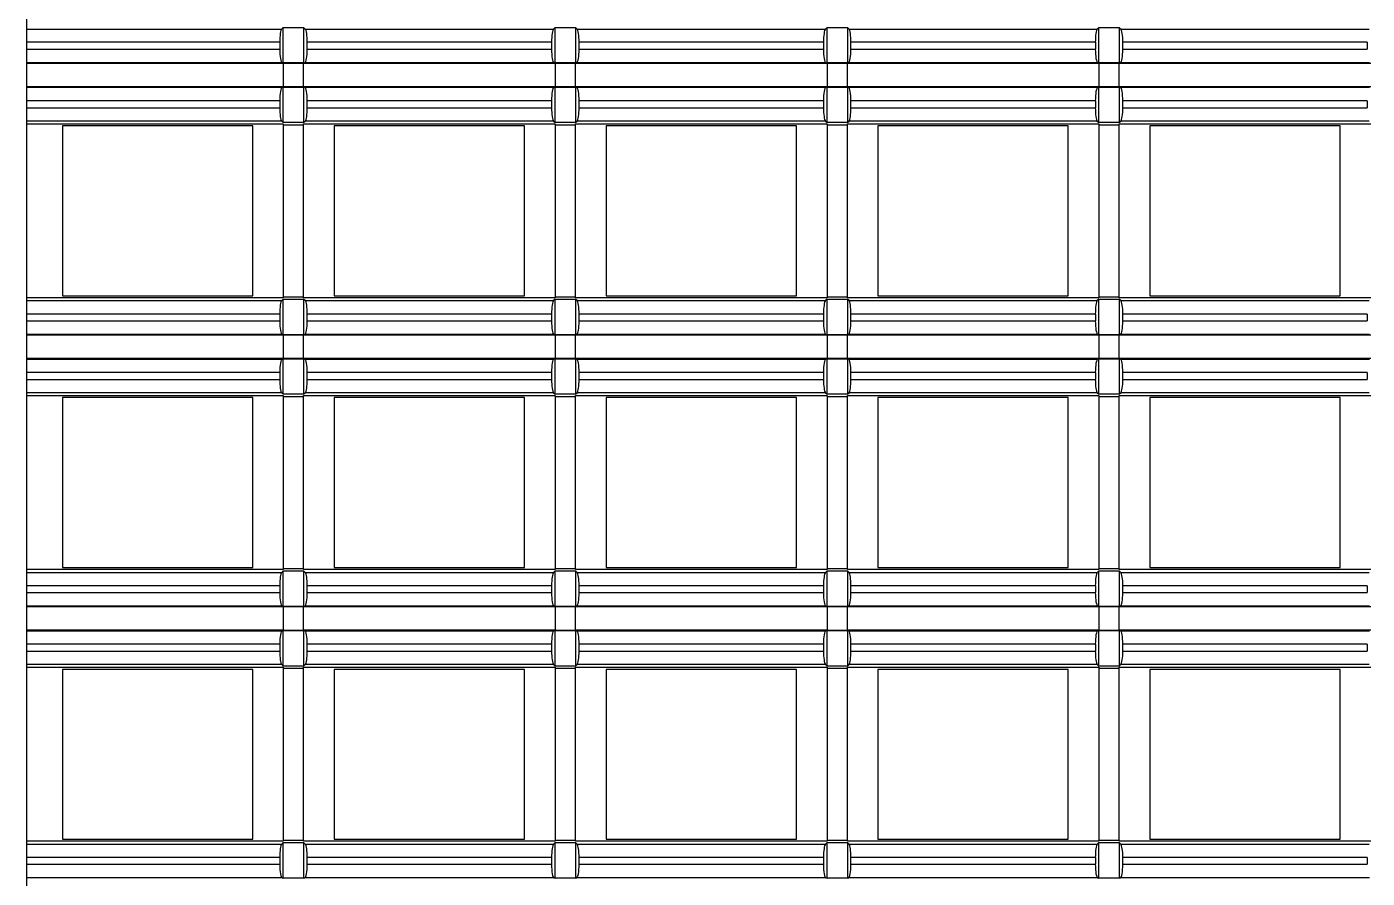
# Model space of a CAD drawing. Header units: inches. Extents: x 0 to 653, y 0 to 346.
# Drawn here: x 0 to 19.72, y 203.56 to 216.09 of the extents above; entities that cross this region are included whole.
import ezdxf

# ---------------------------------------------------------------- set-up
doc = ezdxf.new("R2010")
doc.units = ezdxf.units.IN
doc.header["$LTSCALE"] = 35.925693
doc.header["$MEASUREMENT"] = 0
doc.layers.get('0').update_dxf_attribs({"linetype": 'CONTINUOUS'})
doc.layers.add('2', color=7, linetype='CONTINUOUS')

msp = doc.modelspace()

# ---------------------------------------------------------------- linework, layer by layer
at = {"color": 7, "linetype": 'Continuous'}
msp.add_line((0, 0), (0, 346.127), dxfattribs=at)
at = {"layer": '2', "color": 132, "linetype": 'Continuous', "true_color": 0x00cccc}
for p, q in [((0, 191.471), (0, 319.291)), ((0, 216.059), (3.75, 216.059)), ((3.773, 216.083), (3.75, 216.059)), ((3.773, 215.559), (3.773, 216.083)), ((3.773, 216.083), (4.073, 216.083)), ((4.073, 216.083), (4.073, 215.559)), ((4.097, 216.059), (4.073, 216.083)), ((4.097, 216.059), (7.75, 216.059)), ((7.773, 216.083), (7.75, 216.059)), ((7.773, 215.559), (7.773, 216.083)), ((7.773, 216.083), (8.073, 216.083)), ((8.073, 216.083), (8.073, 215.559)), ((8.097, 216.059), (8.073, 216.083)), ((8.097, 216.059), (11.75, 216.059)), ((11.773, 216.083), (11.75, 216.059)), ((11.773, 215.559), (11.773, 216.083)), ((11.773, 216.083), (12.073, 216.083)), ((12.073, 216.083), (12.073, 215.559)), ((12.097, 216.059), (12.073, 216.083)), ((12.097, 216.059), (15.75, 216.059)), ((15.773, 216.083), (15.75, 216.059)), ((15.773, 215.559), (15.773, 216.083)), ((15.773, 216.083), (16.073, 216.083)), ((16.073, 216.083), (16.073, 215.559)), ((16.096, 216.059), (16.073, 216.083)), ((16.096, 216.059), (19.75, 216.059)), ((3.721, 215.863), (0, 215.863)), ((0, 215.763), (3.721, 215.763)), ((3.721, 215.863), (3.721, 215.763)), ((4.126, 215.763), (4.126, 215.863)), ((7.721, 215.863), (4.126, 215.863)), ((4.126, 215.763), (7.721, 215.763)), ((7.721, 215.863), (7.721, 215.763)), ((8.126, 215.763), (8.126, 215.863)), ((11.721, 215.863), (8.126, 215.863)), ((8.126, 215.763), (11.721, 215.763)), ((11.721, 215.863), (11.721, 215.763)), ((12.126, 215.763), (12.126, 215.863)), ((15.721, 215.863), (12.126, 215.863)), ((12.126, 215.763), (15.721, 215.763)), ((15.721, 215.863), (15.721, 215.763)), ((16.126, 215.763), (16.126, 215.863)), ((19.721, 215.863), (16.126, 215.863)), ((16.126, 215.763), (19.721, 215.763)), ((19.721, 215.863), (19.721, 215.763)), ((3.755, 215.563), (0, 215.563)), ((0, 215.556), (3.773, 215.556)), ((3.755, 215.563), (3.773, 215.559)), ((4.073, 215.559), (3.773, 215.559)), ((3.773, 215.556), (3.773, 215.208)), ((4.073, 215.552), (3.773, 215.552)), ((4.073, 215.559), (4.092, 215.563)), ((4.073, 215.208), (4.073, 215.556)), ((4.073, 215.556), (7.773, 215.556)), ((7.755, 215.563), (4.092, 215.563)), ((7.755, 215.563), (7.773, 215.559)), ((8.073, 215.559), (7.773, 215.559)), ((7.773, 215.556), (7.773, 215.208)), ((8.073, 215.552), (7.773, 215.552)), ((8.073, 215.559), (8.092, 215.563)), ((8.073, 215.208), (8.073, 215.556)), ((8.073, 215.556), (11.773, 215.556)), ((11.755, 215.563), (8.092, 215.563)), ((11.755, 215.563), (11.773, 215.559)), ((12.073, 215.559), (11.773, 215.559)), ((11.773, 215.556), (11.773, 215.208)), ((12.073, 215.552), (11.773, 215.552)), ((12.073, 215.559), (12.092, 215.563)), ((12.073, 215.208), (12.073, 215.556)), ((12.073, 215.556), (15.773, 215.556)), ((15.755, 215.563), (12.092, 215.563)), ((15.755, 215.563), (15.773, 215.559)), ((16.073, 215.559), (15.773, 215.559)), ((15.773, 215.556), (15.773, 215.208)), ((16.073, 215.552), (15.773, 215.552)), ((16.073, 215.559), (16.092, 215.563)), ((16.073, 215.208), (16.073, 215.556)), ((16.073, 215.556), (19.773, 215.556)), ((19.755, 215.563), (16.092, 215.563)), ((3.773, 215.208), (0, 215.208)), ((0, 215.201), (3.755, 215.201)), ((3.773, 215.204), (3.755, 215.201)), ((3.773, 215.211), (4.073, 215.211)), ((3.773, 214.681), (3.773, 215.204)), ((3.773, 215.204), (4.073, 215.204)), ((7.773, 215.208), (4.073, 215.208)), ((4.073, 215.204), (4.073, 214.681)), ((4.092, 215.201), (4.073, 215.204)), ((4.092, 215.201), (7.755, 215.201)), ((7.773, 215.204), (7.755, 215.201)), ((7.773, 215.211), (8.073, 215.211)), ((7.773, 214.681), (7.773, 215.204)), ((7.773, 215.204), (8.073, 215.204)), ((11.773, 215.208), (8.073, 215.208)), ((8.073, 215.204), (8.073, 214.681)), ((8.092, 215.201), (8.073, 215.204)), ((8.092, 215.201), (11.755, 215.201)), ((11.773, 215.204), (11.755, 215.201)), ((11.773, 215.211), (12.073, 215.211)), ((11.773, 214.681), (11.773, 215.204)), ((11.773, 215.204), (12.073, 215.204)), ((15.773, 215.208), (12.073, 215.208)), ((12.073, 215.204), (12.073, 214.681)), ((12.092, 215.201), (12.073, 215.204)), ((12.092, 215.201), (15.755, 215.201)), ((15.773, 215.204), (15.755, 215.201)), ((15.773, 215.211), (16.073, 215.211)), ((15.773, 214.681), (15.773, 215.204)), ((15.773, 215.204), (16.073, 215.204)), ((19.773, 215.208), (16.073, 215.208)), ((16.073, 215.204), (16.073, 214.681)), ((16.092, 215.201), (16.073, 215.204)), ((16.092, 215.201), (19.755, 215.201)), ((3.721, 215.001), (0, 215.001)), ((3.721, 215.001), (3.721, 214.901)), ((4.126, 214.901), (4.126, 215.001)), ((7.721, 215.001), (4.126, 215.001)), ((7.721, 215.001), (7.721, 214.901)), ((8.126, 214.901), (8.126, 215.001)), ((11.721, 215.001), (8.126, 215.001)), ((11.721, 215.001), (11.721, 214.901)), ((12.126, 214.901), (12.126, 215.001)), ((15.721, 215.001), (12.126, 215.001)), ((15.721, 215.001), (15.721, 214.901)), ((16.126, 214.901), (16.126, 215.001)), ((19.721, 215.001), (16.126, 215.001)), ((19.721, 215.001), (19.721, 214.901)), ((0, 214.901), (3.721, 214.901)), ((4.126, 214.901), (7.721, 214.901)), ((8.126, 214.901), (11.721, 214.901)), ((12.126, 214.901), (15.721, 214.901)), ((16.126, 214.901), (19.721, 214.901)), ((3.75, 214.704), (0, 214.704)), ((0, 214.663), (3.773, 214.663)), ((0.523, 214.632), (0.523, 212.132)), ((3.323, 214.632), (0.523, 214.632)), ((3.323, 212.132), (3.323, 214.632)), ((3.75, 214.704), (3.773, 214.681)), ((4.073, 214.681), (3.773, 214.681)), ((3.773, 214.663), (3.773, 212.1)), ((4.073, 214.645), (3.773, 214.645)), ((4.073, 214.681), (4.097, 214.704)), ((4.073, 212.1), (4.073, 214.663)), ((4.073, 214.663), (7.773, 214.663)), ((7.75, 214.704), (4.097, 214.704)), ((4.523, 214.632), (4.523, 212.132)), ((7.323, 214.632), (4.523, 214.632)), ((7.323, 212.132), (7.323, 214.632)), ((7.75, 214.704), (7.773, 214.681)), ((8.073, 214.681), (7.773, 214.681)), ((7.773, 214.663), (7.773, 212.1)), ((8.073, 214.645), (7.773, 214.645)), ((8.073, 214.681), (8.097, 214.704)), ((8.073, 212.1), (8.073, 214.663)), ((8.073, 214.663), (11.773, 214.663)), ((11.75, 214.704), (8.097, 214.704)), ((8.523, 214.632), (8.523, 212.132)), ((11.323, 214.632), (8.523, 214.632)), ((11.323, 212.132), (11.323, 214.632)), ((11.75, 214.704), (11.773, 214.681)), ((12.073, 214.681), (11.773, 214.681)), ((11.773, 214.663), (11.773, 212.1)), ((12.073, 214.645), (11.773, 214.645)), ((12.073, 214.681), (12.097, 214.704)), ((12.073, 212.1), (12.073, 214.663)), ((12.073, 214.663), (15.773, 214.663)), ((15.75, 214.704), (12.097, 214.704)), ((12.523, 214.632), (12.523, 212.132)), ((15.323, 214.632), (12.523, 214.632)), ((15.323, 212.132), (15.323, 214.632)), ((15.75, 214.704), (15.773, 214.681)), ((16.073, 214.681), (15.773, 214.681)), ((15.773, 214.663), (15.773, 212.1)), ((16.073, 214.645), (15.773, 214.645)), ((16.073, 214.681), (16.096, 214.704)), ((16.073, 212.1), (16.073, 214.663)), ((16.073, 214.663), (19.773, 214.663)), ((19.75, 214.704), (16.096, 214.704)), ((16.523, 214.632), (16.523, 212.132)), ((19.323, 214.632), (16.523, 214.632)), ((19.323, 212.132), (19.323, 214.632)), ((3.773, 212.1), (0, 212.1)), ((0, 212.06), (3.75, 212.06)), ((0.523, 212.132), (3.323, 212.132)), ((3.773, 212.083), (3.75, 212.06)), ((3.773, 212.118), (4.073, 212.118)), ((3.773, 211.559), (3.773, 212.083)), ((3.773, 212.083), (4.073, 212.083)), ((7.773, 212.1), (4.073, 212.1)), ((4.073, 212.083), (4.073, 211.559)), ((4.097, 212.06), (4.073, 212.083)), ((4.097, 212.06), (7.75, 212.06)), ((4.523, 212.132), (7.323, 212.132)), ((7.773, 212.083), (7.75, 212.06)), ((7.773, 212.118), (8.073, 212.118)), ((7.773, 211.559), (7.773, 212.083)), ((7.773, 212.083), (8.073, 212.083)), ((11.773, 212.1), (8.073, 212.1)), ((8.073, 212.083), (8.073, 211.559)), ((8.097, 212.06), (8.073, 212.083)), ((8.097, 212.06), (11.75, 212.06)), ((8.523, 212.132), (11.323, 212.132)), ((11.773, 212.083), (11.75, 212.06)), ((11.773, 212.118), (12.073, 212.118)), ((11.773, 211.559), (11.773, 212.083)), ((11.773, 212.083), (12.073, 212.083)), ((15.773, 212.1), (12.073, 212.1)), ((12.073, 212.083), (12.073, 211.559)), ((12.097, 212.06), (12.073, 212.083)), ((12.097, 212.06), (15.75, 212.06)), ((12.523, 212.132), (15.323, 212.132)), ((15.773, 212.083), (15.75, 212.06)), ((15.773, 212.118), (16.073, 212.118)), ((15.773, 211.559), (15.773, 212.083)), ((15.773, 212.083), (16.073, 212.083)), ((19.773, 212.1), (16.073, 212.1)), ((16.073, 212.083), (16.073, 211.559)), ((16.096, 212.06), (16.073, 212.083)), ((16.096, 212.06), (19.75, 212.06)), ((16.523, 212.132), (19.323, 212.132)), ((3.721, 211.863), (0, 211.863)), ((3.721, 211.863), (3.721, 211.763)), ((4.126, 211.763), (4.126, 211.863)), ((7.721, 211.863), (4.126, 211.863)), ((7.721, 211.863), (7.721, 211.763)), ((8.126, 211.763), (8.126, 211.863)), ((11.721, 211.863), (8.126, 211.863)), ((11.721, 211.863), (11.721, 211.763)), ((12.126, 211.763), (12.126, 211.863)), ((15.721, 211.863), (12.126, 211.863)), ((15.721, 211.863), (15.721, 211.763)), ((16.126, 211.763), (16.126, 211.863)), ((19.721, 211.863), (16.126, 211.863)), ((19.721, 211.863), (19.721, 211.763)), ((0, 211.763), (3.721, 211.763)), ((4.126, 211.763), (7.721, 211.763)), ((8.126, 211.763), (11.721, 211.763)), ((12.126, 211.763), (15.721, 211.763)), ((16.126, 211.763), (19.721, 211.763)), ((3.755, 211.563), (0, 211.563)), ((0, 211.556), (3.773, 211.556)), ((3.755, 211.563), (3.773, 211.559)), ((4.073, 211.559), (3.773, 211.559)), ((3.773, 211.556), (3.773, 211.208)), ((4.073, 211.552), (3.773, 211.552)), ((4.073, 211.559), (4.092, 211.563)), ((4.073, 211.208), (4.073, 211.556)), ((4.073, 211.556), (7.773, 211.556)), ((7.755, 211.563), (4.092, 211.563)), ((7.755, 211.563), (7.773, 211.559)), ((8.073, 211.559), (7.773, 211.559)), ((7.773, 211.556), (7.773, 211.208)), ((8.073, 211.552), (7.773, 211.552)), ((8.073, 211.559), (8.092, 211.563)), ((8.073, 211.208), (8.073, 211.556)), ((8.073, 211.556), (11.773, 211.556)), ((11.755, 211.563), (8.092, 211.563)), ((11.755, 211.563), (11.773, 211.559)), ((12.073, 211.559), (11.773, 211.559)), ((11.773, 211.556), (11.773, 211.208)), ((12.073, 211.552), (11.773, 211.552)), ((12.073, 211.559), (12.092, 211.563)), ((12.073, 211.208), (12.073, 211.556)), ((12.073, 211.556), (15.773, 211.556)), ((15.755, 211.563), (12.092, 211.563)), ((15.755, 211.563), (15.773, 211.559)), ((16.073, 211.559), (15.773, 211.559)), ((15.773, 211.556), (15.773, 211.208)), ((16.073, 211.552), (15.773, 211.552)), ((16.073, 211.559), (16.092, 211.563)), ((16.073, 211.208), (16.073, 211.556)), ((16.073, 211.556), (19.773, 211.556)), ((19.755, 211.563), (16.092, 211.563)), ((3.773, 211.211), (4.073, 211.211)), ((7.773, 211.211), (8.073, 211.211)), ((11.773, 211.211), (12.073, 211.211)), ((15.773, 211.211), (16.073, 211.211)), ((3.773, 211.208), (0, 211.208)), ((0, 211.201), (3.755, 211.201)), ((3.773, 211.204), (3.755, 211.201)), ((3.773, 210.681), (3.773, 211.204)), ((3.773, 211.204), (4.073, 211.204)), ((7.773, 211.208), (4.073, 211.208)), ((4.073, 211.204), (4.073, 210.681)), ((4.092, 211.201), (4.073, 211.204)), ((4.092, 211.201), (7.755, 211.201)), ((7.773, 211.204), (7.755, 211.201)), ((7.773, 210.681), (7.773, 211.204)), ((7.773, 211.204), (8.073, 211.204)), ((11.773, 211.208), (8.073, 211.208)), ((8.073, 211.204), (8.073, 210.681)), ((8.092, 211.201), (8.073, 211.204)), ((8.092, 211.201), (11.755, 211.201)), ((11.773, 211.204), (11.755, 211.201)), ((11.773, 210.681), (11.773, 211.204)), ((11.773, 211.204), (12.073, 211.204)), ((15.773, 211.208), (12.073, 211.208)), ((12.073, 211.204), (12.073, 210.681)), ((12.092, 211.201), (12.073, 211.204)), ((12.092, 211.201), (15.755, 211.201)), ((15.773, 211.204), (15.755, 211.201)), ((15.773, 210.681), (15.773, 211.204)), ((15.773, 211.204), (16.073, 211.204)), ((19.773, 211.208), (16.073, 211.208)), ((16.073, 211.204), (16.073, 210.681)), ((16.092, 211.201), (16.073, 211.204)), ((16.092, 211.201), (19.755, 211.201)), ((3.721, 211.001), (0, 211.001)), ((0, 210.901), (3.721, 210.901)), ((3.721, 211.001), (3.721, 210.901)), ((4.126, 210.901), (4.126, 211.001)), ((7.721, 211.001), (4.126, 211.001)), ((4.126, 210.901), (7.721, 210.901)), ((7.721, 211.001), (7.721, 210.901)), ((8.126, 210.901), (8.126, 211.001)), ((11.721, 211.001), (8.126, 211.001)), ((8.126, 210.901), (11.721, 210.901)), ((11.721, 211.001), (11.721, 210.901)), ((12.126, 210.901), (12.126, 211.001)), ((15.721, 211.001), (12.126, 211.001)), ((12.126, 210.901), (15.721, 210.901)), ((15.721, 211.001), (15.721, 210.901)), ((16.126, 210.901), (16.126, 211.001)), ((19.721, 211.001), (16.126, 211.001)), ((16.126, 210.901), (19.721, 210.901)), ((19.721, 211.001), (19.721, 210.901)), ((3.75, 210.704), (0, 210.704)), ((0, 210.663), (3.773, 210.663)), ((0.523, 210.632), (0.523, 208.132)), ((3.323, 210.632), (0.523, 210.632)), ((3.323, 208.132), (3.323, 210.632)), ((3.75, 210.704), (3.773, 210.681)), ((4.073, 210.681), (3.773, 210.681)), ((3.773, 210.663), (3.773, 208.101)), ((4.073, 210.645), (3.773, 210.645)), ((4.073, 210.681), (4.097, 210.704)), ((4.073, 208.101), (4.073, 210.663)), ((4.073, 210.663), (7.773, 210.663)), ((7.75, 210.704), (4.097, 210.704)), ((4.523, 210.632), (4.523, 208.132)), ((7.323, 210.632), (4.523, 210.632)), ((7.323, 208.132), (7.323, 210.632)), ((7.75, 210.704), (7.773, 210.681)), ((8.073, 210.681), (7.773, 210.681)), ((7.773, 210.663), (7.773, 208.101)), ((8.073, 210.645), (7.773, 210.645)), ((8.073, 210.681), (8.097, 210.704)), ((8.073, 208.101), (8.073, 210.663)), ((8.073, 210.663), (11.773, 210.663)), ((11.75, 210.704), (8.097, 210.704)), ((8.523, 210.632), (8.523, 208.132)), ((11.323, 210.632), (8.523, 210.632)), ((11.323, 208.132), (11.323, 210.632)), ((11.75, 210.704), (11.773, 210.681)), ((12.073, 210.681), (11.773, 210.681)), ((11.773, 210.663), (11.773, 208.101)), ((12.073, 210.645), (11.773, 210.645)), ((12.073, 210.681), (12.097, 210.704)), ((12.073, 208.101), (12.073, 210.663)), ((12.073, 210.663), (15.773, 210.663)), ((15.75, 210.704), (12.097, 210.704)), ((12.523, 210.632), (12.523, 208.132)), ((15.323, 210.632), (12.523, 210.632)), ((15.323, 208.132), (15.323, 210.632)), ((15.75, 210.704), (15.773, 210.681)), ((16.073, 210.681), (15.773, 210.681)), ((15.773, 210.663), (15.773, 208.101)), ((16.073, 210.645), (15.773, 210.645)), ((16.073, 210.681), (16.096, 210.704)), ((16.073, 208.101), (16.073, 210.663)), ((16.073, 210.663), (19.773, 210.663)), ((19.75, 210.704), (16.096, 210.704)), ((16.523, 210.632), (16.523, 208.132)), ((19.323, 210.632), (16.523, 210.632)), ((19.323, 208.132), (19.323, 210.632)), ((3.773, 208.101), (0, 208.101)), ((0, 208.06), (3.75, 208.06)), ((0.523, 208.132), (3.323, 208.132)), ((3.773, 208.083), (3.75, 208.06)), ((3.773, 208.118), (4.073, 208.118)), ((3.773, 207.559), (3.773, 208.083)), ((3.773, 208.083), (4.073, 208.083)), ((7.773, 208.101), (4.073, 208.101)), ((4.073, 208.083), (4.073, 207.559)), ((4.097, 208.06), (4.073, 208.083)), ((4.097, 208.06), (7.75, 208.06)), ((4.523, 208.132), (7.323, 208.132)), ((7.773, 208.083), (7.75, 208.06)), ((7.773, 208.118), (8.073, 208.118)), ((7.773, 207.559), (7.773, 208.083)), ((7.773, 208.083), (8.073, 208.083)), ((11.773, 208.101), (8.073, 208.101)), ((8.073, 208.083), (8.073, 207.559)), ((8.097, 208.06), (8.073, 208.083)), ((8.097, 208.06), (11.75, 208.06)), ((8.523, 208.132), (11.323, 208.132)), ((11.773, 208.083), (11.75, 208.06)), ((11.773, 208.118), (12.073, 208.118)), ((11.773, 207.559), (11.773, 208.083)), ((11.773, 208.083), (12.073, 208.083)), ((15.773, 208.101), (12.073, 208.101)), ((12.073, 208.083), (12.073, 207.559)), ((12.097, 208.06), (12.073, 208.083)), ((12.097, 208.06), (15.75, 208.06)), ((12.523, 208.132), (15.323, 208.132)), ((15.773, 208.083), (15.75, 208.06)), ((15.773, 208.118), (16.073, 208.118)), ((15.773, 207.559), (15.773, 208.083)), ((15.773, 208.083), (16.073, 208.083)), ((19.773, 208.101), (16.073, 208.101)), ((16.073, 208.083), (16.073, 207.559)), ((16.096, 208.06), (16.073, 208.083)), ((16.096, 208.06), (19.75, 208.06)), ((16.523, 208.132), (19.323, 208.132)), ((3.721, 207.863), (0, 207.863)), ((3.721, 207.863), (3.721, 207.763)), ((4.126, 207.763), (4.126, 207.863)), ((7.721, 207.863), (4.126, 207.863)), ((7.721, 207.863), (7.721, 207.763)), ((8.126, 207.763), (8.126, 207.863)), ((11.721, 207.863), (8.126, 207.863)), ((11.721, 207.863), (11.721, 207.763)), ((12.126, 207.763), (12.126, 207.863)), ((15.721, 207.863), (12.126, 207.863)), ((15.721, 207.863), (15.721, 207.763)), ((16.126, 207.763), (16.126, 207.863)), ((19.721, 207.863), (16.126, 207.863)), ((19.721, 207.863), (19.721, 207.763)), ((0, 207.763), (3.721, 207.763)), ((4.126, 207.763), (7.721, 207.763)), ((8.126, 207.763), (11.721, 207.763)), ((12.126, 207.763), (15.721, 207.763)), ((16.126, 207.763), (19.721, 207.763)), ((3.755, 207.563), (0, 207.563)), ((0, 207.556), (3.773, 207.556)), ((3.755, 207.563), (3.773, 207.559)), ((4.073, 207.559), (3.773, 207.559)), ((3.773, 207.556), (3.773, 207.208)), ((4.073, 207.552), (3.773, 207.552)), ((4.073, 207.559), (4.092, 207.563)), ((4.073, 207.208), (4.073, 207.556)), ((4.073, 207.556), (7.773, 207.556)), ((7.755, 207.563), (4.092, 207.563)), ((7.755, 207.563), (7.773, 207.559)), ((8.073, 207.559), (7.773, 207.559)), ((7.773, 207.556), (7.773, 207.208)), ((8.073, 207.552), (7.773, 207.552)), ((8.073, 207.559), (8.092, 207.563)), ((8.073, 207.208), (8.073, 207.556)), ((8.073, 207.556), (11.773, 207.556)), ((11.755, 207.563), (8.092, 207.563)), ((11.755, 207.563), (11.773, 207.559)), ((12.073, 207.559), (11.773, 207.559)), ((11.773, 207.556), (11.773, 207.208)), ((12.073, 207.552), (11.773, 207.552)), ((12.073, 207.559), (12.092, 207.563)), ((12.073, 207.208), (12.073, 207.556)), ((12.073, 207.556), (15.773, 207.556)), ((15.755, 207.563), (12.092, 207.563)), ((15.755, 207.563), (15.773, 207.559)), ((16.073, 207.559), (15.773, 207.559)), ((15.773, 207.556), (15.773, 207.208)), ((16.073, 207.552), (15.773, 207.552)), ((16.073, 207.559), (16.092, 207.563)), ((16.073, 207.208), (16.073, 207.556)), ((16.073, 207.556), (19.773, 207.556)), ((19.755, 207.563), (16.092, 207.563)), ((3.773, 207.208), (0, 207.208)), ((0, 207.201), (3.755, 207.201)), ((3.773, 207.204), (3.755, 207.201)), ((3.773, 207.211), (4.073, 207.211)), ((3.773, 206.681), (3.773, 207.204)), ((3.773, 207.204), (4.073, 207.204)), ((7.773, 207.208), (4.073, 207.208)), ((4.073, 207.204), (4.073, 206.681)), ((4.092, 207.201), (4.073, 207.204)), ((4.092, 207.201), (7.755, 207.201)), ((7.773, 207.204), (7.755, 207.201)), ((7.773, 207.211), (8.073, 207.211)), ((7.773, 206.681), (7.773, 207.204)), ((7.773, 207.204), (8.073, 207.204)), ((11.773, 207.208), (8.073, 207.208)), ((8.073, 207.204), (8.073, 206.681)), ((8.092, 207.201), (8.073, 207.204)), ((8.092, 207.201), (11.755, 207.201)), ((11.773, 207.204), (11.755, 207.201)), ((11.773, 207.211), (12.073, 207.211)), ((11.773, 206.681), (11.773, 207.204)), ((11.773, 207.204), (12.073, 207.204)), ((15.773, 207.208), (12.073, 207.208)), ((12.073, 207.204), (12.073, 206.681)), ((12.092, 207.201), (12.073, 207.204)), ((12.092, 207.201), (15.755, 207.201)), ((15.773, 207.204), (15.755, 207.201)), ((15.773, 207.211), (16.073, 207.211)), ((15.773, 206.681), (15.773, 207.204)), ((15.773, 207.204), (16.073, 207.204)), ((19.773, 207.208), (16.073, 207.208)), ((16.073, 207.204), (16.073, 206.681)), ((16.092, 207.201), (16.073, 207.204)), ((16.092, 207.201), (19.755, 207.201)), ((3.721, 207.001), (0, 207.001)), ((0, 206.901), (3.721, 206.901)), ((3.721, 207.001), (3.721, 206.901)), ((4.126, 206.901), (4.126, 207.001)), ((7.721, 207.001), (4.126, 207.001)), ((4.126, 206.901), (7.721, 206.901)), ((7.721, 207.001), (7.721, 206.901)), ((8.126, 206.901), (8.126, 207.001)), ((11.721, 207.001), (8.126, 207.001)), ((8.126, 206.901), (11.721, 206.901)), ((11.721, 207.001), (11.721, 206.901)), ((12.126, 206.901), (12.126, 207.001)), ((15.721, 207.001), (12.126, 207.001)), ((12.126, 206.901), (15.721, 206.901)), ((15.721, 207.001), (15.721, 206.901)), ((16.126, 206.901), (16.126, 207.001)), ((19.721, 207.001), (16.126, 207.001)), ((16.126, 206.901), (19.721, 206.901)), ((19.721, 207.001), (19.721, 206.901)), ((3.75, 206.704), (0, 206.704)), ((3.75, 206.704), (3.773, 206.681)), ((4.073, 206.681), (3.773, 206.681)), ((4.073, 206.681), (4.097, 206.704)), ((7.75, 206.704), (4.097, 206.704)), ((7.75, 206.704), (7.773, 206.681)), ((8.073, 206.681), (7.773, 206.681)), ((8.073, 206.681), (8.097, 206.704)), ((11.75, 206.704), (8.097, 206.704)), ((11.75, 206.704), (11.773, 206.681)), ((12.073, 206.681), (11.773, 206.681)), ((12.073, 206.681), (12.097, 206.704)), ((15.75, 206.704), (12.097, 206.704)), ((15.75, 206.704), (15.773, 206.681)), ((16.073, 206.681), (15.773, 206.681)), ((16.073, 206.681), (16.096, 206.704)), ((19.75, 206.704), (16.096, 206.704)), ((0, 206.663), (3.773, 206.663)), ((0.523, 206.632), (0.523, 204.132)), ((3.323, 206.632), (0.523, 206.632)), ((3.323, 204.132), (3.323, 206.632)), ((3.773, 206.663), (3.773, 204.101)), ((4.073, 206.646), (3.773, 206.646)), ((4.073, 204.101), (4.073, 206.663)), ((4.073, 206.663), (7.773, 206.663)), ((4.523, 206.632), (4.523, 204.132)), ((7.323, 206.632), (4.523, 206.632)), ((7.323, 204.132), (7.323, 206.632)), ((7.773, 206.663), (7.773, 204.101)), ((8.073, 206.646), (7.773, 206.646)), ((8.073, 204.101), (8.073, 206.663)), ((8.073, 206.663), (11.773, 206.663)), ((8.523, 206.632), (8.523, 204.132)), ((11.323, 206.632), (8.523, 206.632)), ((11.323, 204.132), (11.323, 206.632)), ((11.773, 206.663), (11.773, 204.101)), ((12.073, 206.646), (11.773, 206.646)), ((12.073, 204.101), (12.073, 206.663)), ((12.073, 206.663), (15.773, 206.663)), ((12.523, 206.632), (12.523, 204.132)), ((15.323, 206.632), (12.523, 206.632)), ((15.323, 204.132), (15.323, 206.632)), ((15.773, 206.663), (15.773, 204.101)), ((16.073, 206.646), (15.773, 206.646)), ((16.073, 204.101), (16.073, 206.663)), ((16.073, 206.663), (19.773, 206.663)), ((16.523, 206.632), (16.523, 204.132)), ((19.323, 206.632), (16.523, 206.632)), ((19.323, 204.132), (19.323, 206.632)), ((0.523, 204.132), (3.323, 204.132)), ((3.773, 204.118), (4.073, 204.118)), ((4.523, 204.132), (7.323, 204.132)), ((7.773, 204.118), (8.073, 204.118)), ((8.523, 204.132), (11.323, 204.132)), ((11.773, 204.118), (12.073, 204.118)), ((12.523, 204.132), (15.323, 204.132)), ((15.773, 204.118), (16.073, 204.118)), ((16.523, 204.132), (19.323, 204.132)), ((3.773, 204.101), (0, 204.101)), ((0, 204.06), (3.75, 204.06)), ((3.773, 204.083), (3.75, 204.06)), ((3.773, 203.559), (3.773, 204.083)), ((3.773, 204.083), (4.073, 204.083)), ((7.773, 204.101), (4.073, 204.101)), ((4.073, 204.083), (4.073, 203.559)), ((4.097, 204.06), (4.073, 204.083)), ((4.097, 204.06), (7.75, 204.06)), ((7.773, 204.083), (7.75, 204.06)), ((7.773, 203.559), (7.773, 204.083)), ((7.773, 204.083), (8.073, 204.083)), ((11.773, 204.101), (8.073, 204.101)), ((8.073, 204.083), (8.073, 203.559)), ((8.097, 204.06), (8.073, 204.083)), ((8.097, 204.06), (11.75, 204.06)), ((11.773, 204.083), (11.75, 204.06)), ((11.773, 203.559), (11.773, 204.083)), ((11.773, 204.083), (12.073, 204.083)), ((15.773, 204.101), (12.073, 204.101)), ((12.073, 204.083), (12.073, 203.559)), ((12.097, 204.06), (12.073, 204.083)), ((12.097, 204.06), (15.75, 204.06)), ((15.773, 204.083), (15.75, 204.06)), ((15.773, 203.559), (15.773, 204.083)), ((15.773, 204.083), (16.073, 204.083)), ((19.773, 204.101), (16.073, 204.101)), ((16.073, 204.083), (16.073, 203.559)), ((16.096, 204.06), (16.073, 204.083)), ((16.096, 204.06), (19.75, 204.06)), ((3.721, 203.863), (0, 203.863)), ((0, 203.763), (3.721, 203.763)), ((3.721, 203.863), (3.721, 203.763)), ((4.126, 203.763), (4.126, 203.863)), ((7.721, 203.863), (4.126, 203.863)), ((4.126, 203.763), (7.721, 203.763)), ((7.721, 203.863), (7.721, 203.763)), ((8.126, 203.763), (8.126, 203.863)), ((11.721, 203.863), (8.126, 203.863)), ((8.126, 203.763), (11.721, 203.763)), ((11.721, 203.863), (11.721, 203.763)), ((12.126, 203.763), (12.126, 203.863)), ((15.721, 203.863), (12.126, 203.863)), ((12.126, 203.763), (15.721, 203.763)), ((15.721, 203.863), (15.721, 203.763)), ((16.126, 203.763), (16.126, 203.863)), ((19.721, 203.863), (16.126, 203.863)), ((16.126, 203.763), (19.721, 203.763)), ((19.721, 203.863), (19.721, 203.763)), ((3.755, 203.563), (0, 203.563)), ((3.755, 203.563), (3.773, 203.559)), ((4.073, 203.559), (3.773, 203.559)), ((4.073, 203.559), (4.092, 203.563)), ((7.755, 203.563), (4.092, 203.563)), ((7.755, 203.563), (7.773, 203.559)), ((8.073, 203.559), (7.773, 203.559)), ((8.073, 203.559), (8.092, 203.563)), ((11.755, 203.563), (8.092, 203.563)), ((11.755, 203.563), (11.773, 203.559)), ((12.073, 203.559), (11.773, 203.559)), ((12.073, 203.559), (12.092, 203.563)), ((15.755, 203.563), (12.092, 203.563)), ((15.755, 203.563), (15.773, 203.559)), ((16.073, 203.559), (15.773, 203.559)), ((16.073, 203.559), (16.092, 203.563)), ((19.755, 203.563), (16.092, 203.563))]:
    msp.add_line(p, q, dxfattribs=at)
for centre, start_param, end_param in [((3.756, 215.863), 0.174533, 1.570796), ((4.091, 215.863), -1.570796, -0.174533), ((7.756, 215.863), 0.174533, 1.570796), ((8.09, 215.863), -1.570796, -0.174533), ((11.756, 215.863), 0.174533, 1.570796), ((12.09, 215.863), -1.570796, -0.174533), ((15.756, 215.863), 0.174533, 1.570796), ((16.09, 215.863), -1.570796, -0.174533), ((3.756, 215.763), 1.570796, 3.106686), ((4.091, 215.763), -3.106686, -1.570796), ((7.756, 215.763), 1.570796, 3.106686), ((8.09, 215.763), -3.106686, -1.570796), ((11.756, 215.763), -4.712389, -3.176499), ((12.09, 215.763), -3.106686, -1.570796), ((15.756, 215.763), 1.570796, 3.106686), ((16.09, 215.763), -3.106686, -1.570796), ((3.756, 215.001), 0.034907, 1.570796), ((4.091, 215.001), -1.570796, -0.034907), ((7.756, 215.001), 0.034907, 1.570796), ((8.09, 215.001), -1.570796, -0.034907), ((11.756, 215.001), 0.034907, 1.570796), ((12.09, 215.001), -1.570796, -0.034907), ((15.756, 215.001), 0.034907, 1.570796), ((16.09, 215.001), -1.570796, -0.034907), ((3.756, 214.901), 1.570796, 2.96706), ((4.091, 214.901), -2.96706, -1.570796), ((7.756, 214.901), 1.570796, 2.96706), ((8.09, 214.901), -2.96706, -1.570796), ((11.756, 214.901), -4.712389, -3.316126), ((12.09, 214.901), -2.96706, -1.570796), ((15.756, 214.901), 1.570796, 2.96706), ((16.09, 214.901), -2.96706, -1.570796), ((3.756, 211.863), 0.174533, 1.570796), ((4.091, 211.863), -1.570796, -0.174533), ((7.756, 211.863), 0.174533, 1.570796), ((8.09, 211.863), -1.570796, -0.174533), ((11.756, 211.863), 0.174533, 1.570796), ((12.09, 211.863), -1.570796, -0.174533), ((15.756, 211.863), 0.174533, 1.570796), ((16.09, 211.863), -1.570796, -0.174533), ((3.756, 211.763), 1.570796, 3.106686), ((4.091, 211.763), -3.106686, -1.570796), ((7.756, 211.763), 1.570796, 3.106686), ((8.09, 211.763), -3.106686, -1.570796), ((11.756, 211.763), -4.712389, -3.176499), ((12.09, 211.763), -3.106686, -1.570796), ((15.756, 211.763), 1.570796, 3.106686), ((16.09, 211.763), -3.106686, -1.570796), ((3.756, 211.001), 0.034907, 1.570796), ((4.091, 211.001), -1.570796, -0.034907), ((7.756, 211.001), 0.034907, 1.570796), ((8.09, 211.001), -1.570796, -0.034907), ((11.756, 211.001), 0.034907, 1.570796), ((12.09, 211.001), -1.570796, -0.034907), ((15.756, 211.001), 0.034907, 1.570796), ((16.09, 211.001), -1.570796, -0.034907), ((3.756, 210.901), 1.570796, 2.96706), ((4.091, 210.901), -2.96706, -1.570796), ((7.756, 210.901), 1.570796, 2.96706), ((8.09, 210.901), -2.96706, -1.570796), ((11.756, 210.901), -4.712389, -3.316126), ((12.09, 210.901), -2.96706, -1.570796), ((15.756, 210.901), 1.570796, 2.96706), ((16.09, 210.901), -2.96706, -1.570796), ((3.756, 207.863), 0.174533, 1.570796), ((4.091, 207.863), -1.570796, -0.174533), ((7.756, 207.863), 0.174533, 1.570796), ((8.09, 207.863), -1.570796, -0.174533), ((11.756, 207.863), 0.174533, 1.570796), ((12.09, 207.863), -1.570796, -0.174533), ((15.756, 207.863), 0.174533, 1.570796), ((16.09, 207.863), -1.570796, -0.174533), ((3.756, 207.763), 1.570796, 3.106686), ((4.091, 207.763), -3.106686, -1.570796), ((7.756, 207.763), 1.570796, 3.106686), ((8.09, 207.763), -3.106686, -1.570796), ((11.756, 207.763), -4.712389, -3.176499), ((12.09, 207.763), -3.106686, -1.570796), ((15.756, 207.763), 1.570796, 3.106686), ((16.09, 207.763), -3.106686, -1.570796), ((3.756, 207.001), 0.034907, 1.570796), ((4.091, 207.001), -1.570796, -0.034907), ((7.756, 207.001), 0.034907, 1.570796), ((8.09, 207.001), -1.570796, -0.034907), ((11.756, 207.001), 0.034907, 1.570796), ((12.09, 207.001), -1.570796, -0.034907), ((15.756, 207.001), 0.034907, 1.570796), ((16.09, 207.001), -1.570796, -0.034907), ((3.756, 206.901), 1.570796, 2.96706), ((4.091, 206.901), -2.96706, -1.570796), ((7.756, 206.901), 1.570796, 2.96706), ((8.09, 206.901), -2.96706, -1.570796), ((11.756, 206.901), -4.712389, -3.316126), ((12.09, 206.901), -2.96706, -1.570796), ((15.756, 206.901), 1.570796, 2.96706), ((16.09, 206.901), -2.96706, -1.570796), ((3.756, 203.863), 0.174533, 1.570796), ((4.091, 203.863), -1.570796, -0.174533), ((7.756, 203.863), 0.174533, 1.570796), ((8.09, 203.863), -1.570796, -0.174533), ((11.756, 203.863), 0.174533, 1.570796), ((12.09, 203.863), -1.570796, -0.174533), ((15.756, 203.863), 0.174533, 1.570796), ((16.09, 203.863), -1.570796, -0.174533), ((3.756, 203.763), 1.570796, 3.106686), ((4.091, 203.763), -3.106686, -1.570796), ((7.756, 203.763), 1.570796, 3.106686), ((8.09, 203.763), -3.106686, -1.570796), ((11.756, 203.763), -4.712389, -3.176499), ((12.09, 203.763), -3.106686, -1.570796), ((15.756, 203.763), 1.570796, 3.106686), ((16.09, 203.763), -3.106686, -1.570796)]:
    msp.add_ellipse(centre, major_axis=(0, 0.2), ratio=0.176327, start_param=start_param, end_param=end_param, dxfattribs=at)

doc.saveas('drawing.dxf')
